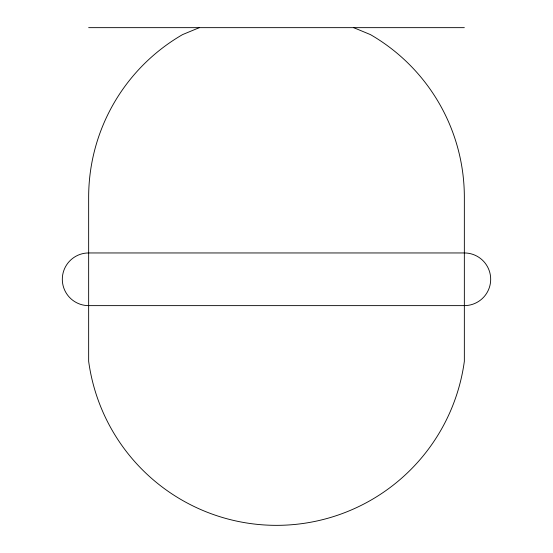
<?xml version="1.0" encoding="UTF-8"?>
<svg xmlns="http://www.w3.org/2000/svg" width="553" height="553" viewBox="0 0 553 553"><rect width="100%" height="100%" fill="white"/><g stroke="black" fill="none" stroke-linecap="round" stroke-linejoin="round"><path stroke-width="0.83" d="M199.343 27.65L182.573 34.597A187.847 187.847 0 0 0 88.653 197.276L88.653 361.309A189.575 189.575 0 0 0 464.347 361.309L464.347 197.276A187.847 187.847 0 0 0 370.42 34.597L353.657 27.65M88.653 27.65L464.347 27.65M464.347 252.956L88.653 252.956A26.337 26.337 0 0 0 62.316 279.293A26.337 26.337 0 0 0 88.653 305.629L464.347 305.629A26.337 26.337 0 0 0 490.684 279.293A26.337 26.337 0 0 0 464.347 252.956"/></g></svg>
